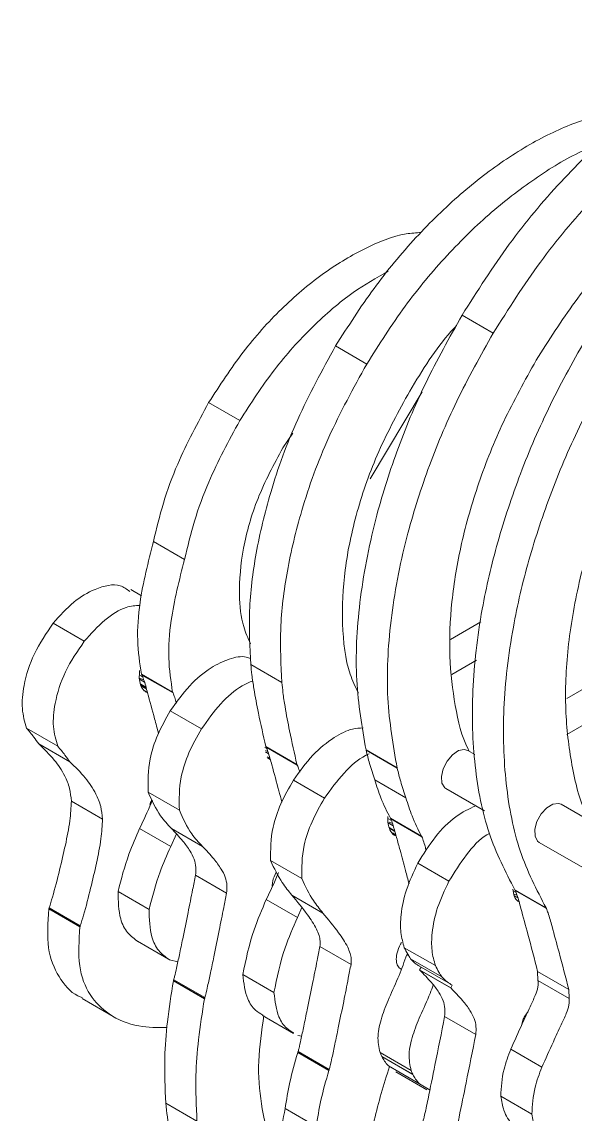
# Model space of a CAD drawing. Header units: inches. Extents: x 0 to 44.3, y 0 to 33.7.
# Drawn here: x 20.88 to 21.666, y 21.97 to 23.522 of the extents above; entities that cross this region are included whole.
import ezdxf

# ---------------------------------------------------------------- set-up
doc = ezdxf.new("R2010")
doc.units = ezdxf.units.IN
doc.header["$MEASUREMENT"] = 0

msp = doc.modelspace()

# ---------------------------------------------------------------- linework, layer by layer
at = {"color": 7, "linetype": 'Continuous', "lineweight": 15}
for p, q in [((21.5056, 23.1054), (21.5498, 23.0799)), ((21.494, 23.0837), (21.492, 23.0844)), ((21.3259, 23.0615), (21.3701, 23.0359)), ((21.4487, 22.9964), (21.3752, 22.8728)), ((21.1455, 22.981), (21.1897, 22.9555)), ((21.2651, 22.9376), (21.2508, 22.9169)), ((21.2645, 22.9367), (21.2645, 22.9367)), ((21.0671, 22.7839), (21.1113, 22.7584)), ((21.0502, 22.7068), (21.035, 22.7156)), ((20.9688, 22.642), (20.9246, 22.6676)), ((21.5322, 22.6697), (21.4892, 22.6448)), ((21.2055, 22.6089), (21.2497, 22.5834)), ((21.5259, 22.615), (21.4911, 22.5949)), ((21.7571, 22.6201), (21.6543, 22.5607)), ((21.0472, 22.594), (21.0518, 22.5914)), ((21.0502, 22.5951), (21.0944, 22.5696)), ((21.0504, 22.5947), (21.0946, 22.5692)), ((21.0508, 22.5941), (21.095, 22.5686)), ((21.0533, 22.5874), (21.047, 22.5896)), ((21.0542, 22.5841), (21.0473, 22.5881)), ((21.0543, 22.5838), (21.0474, 22.5878)), ((21.0563, 22.5771), (21.0486, 22.5815)), ((21.0571, 22.5743), (21.05, 22.5784)), ((21.0573, 22.5738), (21.0504, 22.5778)), ((21.0586, 22.5692), (21.054, 22.5719)), ((21.0944, 22.5696), (21.0944, 22.5696)), ((21.3583, 22.5692), (21.358, 22.569)), ((21.6544, 22.5097), (21.7533, 22.5669)), ((21.1352, 22.5175), (21.091, 22.543)), ((20.9311, 22.493), (20.8869, 22.5185)), ((20.9484, 22.4707), (20.9042, 22.4963)), ((21.2256, 22.491), (21.2281, 22.4896)), ((21.2296, 22.4855), (21.2261, 22.4867)), ((21.2306, 22.4823), (21.2263, 22.4848)), ((21.2307, 22.482), (21.2264, 22.4845)), ((21.2267, 22.4926), (21.2709, 22.4671)), ((21.227, 22.4923), (21.2712, 22.4667)), ((21.2273, 22.4917), (21.2715, 22.4662)), ((21.3691, 22.4876), (21.4133, 22.4621)), ((21.3691, 22.4876), (21.4133, 22.4621)), ((21.3691, 22.4876), (21.3691, 22.4876)), ((21.3692, 22.4874), (21.4134, 22.4619)), ((21.5237, 22.4813), (21.5138, 22.487)), ((21.2326, 22.4753), (21.2285, 22.4777)), ((21.2329, 22.4743), (21.2292, 22.4764)), ((21.2709, 22.4671), (21.2709, 22.4671)), ((21.4133, 22.4621), (21.4133, 22.4621)), ((21.3101, 22.4192), (21.2659, 22.4447)), ((21.3816, 22.4453), (21.4258, 22.4198)), ((21.1039, 22.402), (21.0597, 22.4275)), ((21.4825, 22.4329), (21.5375, 22.4012)), ((20.9947, 22.3895), (20.9505, 22.415)), ((21.7941, 22.3252), (21.6464, 22.4105)), ((21.4037, 22.3909), (21.4479, 22.3654)), ((21.4039, 22.3905), (21.4481, 22.365)), ((21.0474, 22.3759), (21.0916, 22.3504)), ((21.1368, 22.3507), (21.0926, 22.3762)), ((21.4002, 22.3902), (21.4053, 22.3873)), ((21.4076, 22.3801), (21.4004, 22.3842)), ((21.4077, 22.3798), (21.4004, 22.384)), ((21.4066, 22.3834), (21.402, 22.385)), ((21.4097, 22.373), (21.4021, 22.3774)), ((21.41, 22.372), (21.4024, 22.3764)), ((21.4043, 22.39), (21.4485, 22.3644)), ((21.0916, 22.3504), (21.0997, 22.3683)), ((21.4114, 22.3671), (21.4066, 22.3699)), ((21.4479, 22.3654), (21.4479, 22.3654)), ((21.6151, 22.3564), (21.7659, 22.2694)), ((21.2777, 22.3049), (21.2335, 22.3304)), ((21.4869, 22.3012), (21.4427, 22.3267)), ((21.1711, 22.2843), (21.1269, 22.3098)), ((21.0168, 22.2867), (21.061, 22.2612)), ((21.578, 22.2876), (21.5823, 22.2852)), ((21.5837, 22.2812), (21.5792, 22.2829)), ((21.5807, 22.2888), (21.6249, 22.2633)), ((21.5809, 22.2884), (21.6251, 22.2629)), ((21.5812, 22.2879), (21.5809, 22.2884)), ((21.5812, 22.2879), (21.6254, 22.2624)), ((21.2274, 22.2752), (21.2716, 22.2497)), ((21.308, 22.256), (21.2638, 22.2815)), ((21.5847, 22.2779), (21.5795, 22.2809)), ((21.5847, 22.2776), (21.5796, 22.2806)), ((20.9627, 22.2363), (20.9185, 22.2618)), ((20.9629, 22.2369), (20.9187, 22.2625)), ((20.9632, 22.2379), (20.919, 22.2634)), ((21.2716, 22.2497), (21.2779, 22.2637)), ((21.6249, 22.2633), (21.6249, 22.2633)), ((21.6254, 22.2624), (21.6251, 22.2629)), ((20.9627, 22.2363), (20.9627, 22.2363)), ((21.0444, 22.2159), (21.0886, 22.1904)), ((21.3478, 22.183), (21.3036, 22.2085)), ((21.4677, 22.1813), (21.4235, 22.2068)), ((21.1019, 22.1868), (21.09, 22.1896)), ((21.4767, 22.1656), (21.4325, 22.1911)), ((21.4189, 22.1763), (21.4193, 22.1761)), ((21.4443, 22.1809), (21.4885, 22.1554)), ((21.4475, 22.179), (21.4453, 22.1751)), ((21.4895, 22.1496), (21.4453, 22.1751)), ((21.4899, 22.1492), (21.4457, 22.1747)), ((21.1396, 22.1341), (21.0954, 22.1597)), ((21.1399, 22.1348), (21.0957, 22.1603)), ((21.1402, 22.1358), (21.096, 22.1613)), ((21.1941, 22.1685), (21.2383, 22.143)), ((21.6129, 22.1728), (21.6571, 22.1473)), ((21.6134, 22.1603), (21.6129, 22.1728)), ((21.6134, 22.1603), (21.6576, 22.1348)), ((21.4917, 22.1537), (21.4895, 22.1496)), ((21.6576, 22.1348), (21.6571, 22.1473)), ((20.9658, 22.1346), (21.0099, 22.1091)), ((21.1396, 22.1341), (21.1396, 22.1342)), ((21.5994, 22.1162), (21.5948, 22.1096)), ((21.2219, 22.1104), (21.2661, 22.0848)), ((21.525, 22.0834), (21.4808, 22.1089)), ((21.592, 22.104), (21.5898, 22.0957)), ((21.2778, 22.0812), (21.2723, 22.0819)), ((21.3162, 22.0322), (21.2721, 22.0577)), ((21.3165, 22.0328), (21.2723, 22.0583)), ((21.3168, 22.0338), (21.2726, 22.0593)), ((21.3891, 22.0577), (21.4333, 22.0321)), ((21.3914, 22.0524), (21.4356, 22.0269)), ((21.3916, 22.052), (21.4358, 22.0265)), ((21.5747, 22.0625), (21.6189, 22.037)), ((21.4009, 22.0388), (21.4451, 22.0133)), ((21.3162, 22.0322), (21.3163, 22.0322)), ((21.4113, 22.0305), (21.4555, 22.005)), ((21.4603, 22.0046), (21.4451, 22.0133)), ((21.5606, 21.9959), (21.6048, 21.9704)), ((21.1289, 21.9605), (21.0847, 21.986)), ((21.2984, 21.9526), (21.2542, 21.9781))]:
    msp.add_line(p, q, dxfattribs=at)
at = {"color": 8, "linetype": 'Continuous', "lineweight": 15}
for p, q in [((21.0566, 22.5761), (21.0488, 22.5806)), ((21.427, 22.197), (21.4298, 22.1953))]:
    msp.add_line(p, q, dxfattribs=at)
at = {"color": 7, "linetype": 'Continuous', "lineweight": 15, "flags": 128}
for points in [[(21.4825, 22.4329), (21.481, 22.434), (21.477, 22.4405), (21.4762, 22.4499), (21.4787, 22.4609), (21.4842, 22.4717), (21.4918, 22.4808), (21.5004, 22.4867), (21.5087, 22.4885), (21.5138, 22.487)], [(21.6151, 22.3564), (21.6127, 22.3583), (21.6092, 22.3653), (21.6089, 22.3751), (21.612, 22.3862), (21.6179, 22.3969), (21.6258, 22.4055), (21.6344, 22.4107), (21.6425, 22.4118), (21.6464, 22.4105)]]:
    msp.add_lwpolyline(points, dxfattribs=at)
at = {"color": 7, "linetype": 'Continuous', "lineweight": 15}
for points, knots in [([(21.5056, 23.1054), (21.5273, 23.1396), (21.5702, 23.2071), (21.6449, 23.2961), (21.7232, 23.3722), (21.8042, 23.4338), (21.8855, 23.48), (21.9653, 23.5101), (22.0416, 23.5227), (22.1049, 23.5208), (22.1385, 23.5071), (22.1513, 23.5019)], [0, 0, 0, 0, 0.121494, 0.239719, 0.355998, 0.471262, 0.586185, 0.699286, 0.813221, 0.92881, 1, 1, 1, 1]), ([(21.5498, 23.0799), (21.5715, 23.1141), (21.6144, 23.1816), (21.6891, 23.2706), (21.7674, 23.3467), (21.8484, 23.4083), (21.9298, 23.4546), (22.0093, 23.484), (22.0754, 23.4973), (22.1118, 23.4935), (22.1251, 23.4922)], [0, 0, 0, 0, 0.1383, 0.272879, 0.405242, 0.53645, 0.66727, 0.796016, 0.925711, 1, 1, 1, 1]), ([(21.3259, 23.0615), (21.3436, 23.0893), (21.3785, 23.1442), (21.4391, 23.2166), (21.5027, 23.2787), (21.5686, 23.329), (21.6347, 23.3672), (21.6992, 23.3908), (21.7428, 23.4017), (21.7629, 23.4006), (21.7639, 23.4005)], [0, 0, 0, 0, 0.148307, 0.292638, 0.434591, 0.575295, 0.715568, 0.853595, 0.992603, 1, 1, 1, 1]), ([(21.3701, 23.0359), (21.3878, 23.0638), (21.4227, 23.1187), (21.4833, 23.1911), (21.5469, 23.2533), (21.6127, 23.3029), (21.6647, 23.3347), (21.6937, 23.3452), (21.7011, 23.3479)], [0, 0, 0, 0, 0.194381, 0.383549, 0.569601, 0.754017, 0.937868, 1, 1, 1, 1]), ([(21.8751, 23.3193), (21.8694, 23.3162), (21.8413, 23.301), (21.7908, 23.2606), (21.726, 23.1989), (21.6643, 23.1252), (21.6288, 23.0695), (21.6108, 23.0413)], [0, 0, 0, 0, 0.058406, 0.288721, 0.521038, 0.757238, 1, 1, 1, 1]), ([(21.1455, 22.981), (21.1614, 23.0056), (21.1926, 23.054), (21.2481, 23.1154), (21.3063, 23.1651), (21.3663, 23.2009), (21.4146, 23.2209), (21.4405, 23.2223), (21.4476, 23.2227)], [0, 0, 0, 0, 0.190549, 0.375399, 0.557358, 0.73827, 0.92817, 1, 1, 1, 1]), ([(21.1897, 22.9555), (21.2056, 22.9801), (21.2368, 23.0286), (21.2923, 23.0897), (21.3475, 23.1377), (21.3839, 23.1582), (21.4005, 23.1676)], [0, 0, 0, 0, 0.268219, 0.528414, 0.78454, 1, 1, 1, 1]), ([(21.3691, 22.4876), (21.3635, 22.5199), (21.3522, 22.5843), (21.3578, 22.6964), (21.3785, 22.8067), (21.4115, 22.9119), (21.4523, 23.0101), (21.4877, 23.0734), (21.5056, 23.1054)], [0, 0, 0, 0, 0.18399, 0.36754, 0.551877, 0.698327, 0.847228, 1, 1, 1, 1]), ([(21.4976, 23.0905), (21.495, 23.0876), (21.4698, 23.0609), (21.4494, 23.0273), (21.4312, 22.9974)], [0, 0, 0, 0, 0.105989, 1, 1, 1, 1]), ([(21.4133, 22.4621), (21.4077, 22.4944), (21.3964, 22.5588), (21.402, 22.6709), (21.4227, 22.7812), (21.4557, 22.8864), (21.4964, 22.9846), (21.5319, 23.0478), (21.5498, 23.0799)], [0, 0, 0, 0, 0.18399, 0.36754, 0.551877, 0.698327, 0.847228, 1, 1, 1, 1]), ([(21.5807, 22.2888), (21.5673, 22.3147), (21.5407, 22.3662), (21.5216, 22.4634), (21.5181, 22.5708), (21.5306, 22.6789), (21.5548, 22.783), (21.5874, 22.8807), (21.6297, 22.9798), (21.6657, 23.0436), (21.6838, 23.0759)], [0, 0, 0, 0, 0.1400747, 0.2784839, 0.4162306, 0.5541101, 0.6631329, 0.7732788, 0.8852543, 1, 1, 1, 1]), ([(21.2055, 22.6089), (21.2042, 22.6339), (21.2014, 22.6839), (21.2115, 22.7669), (21.2333, 22.8586), (21.2697, 22.9592), (21.307, 23.027), (21.3259, 23.0615)], [0, 0, 0, 0, 0.183329, 0.366837, 0.551518, 0.77241, 1, 1, 1, 1]), ([(21.6249, 22.2633), (21.6115, 22.2892), (21.5849, 22.3407), (21.5658, 22.4379), (21.5623, 22.5453), (21.5748, 22.6534), (21.599, 22.7575), (21.6316, 22.8552), (21.6739, 22.9542), (21.7099, 23.0181), (21.728, 23.0504)], [0, 0, 0, 0, 0.1400747, 0.2784839, 0.4162306, 0.5541101, 0.6631329, 0.7732788, 0.8852543, 1, 1, 1, 1]), ([(21.2497, 22.5834), (21.2483, 22.6084), (21.2456, 22.6584), (21.2557, 22.7414), (21.2775, 22.8331), (21.3139, 22.9337), (21.3512, 23.0015), (21.3701, 23.0359)], [0, 0, 0, 0, 0.183329, 0.366837, 0.551518, 0.77241, 1, 1, 1, 1]), ([(21.6108, 23.0413), (21.5948, 23.0125), (21.5632, 22.9557), (21.528, 22.8674), (21.5032, 22.781), (21.4895, 22.6979), (21.4863, 22.6199), (21.4949, 22.5501), (21.5051, 22.5053), (21.515, 22.4874), (21.5154, 22.4866)], [0, 0, 0, 0, 0.148472, 0.292965, 0.435075, 0.575933, 0.716355, 0.854521, 0.993656, 1, 1, 1, 1]), ([(21.7891, 23.0119), (21.7711, 22.9795), (21.7356, 22.9157), (21.6963, 22.8165), (21.6688, 22.7196), (21.6538, 22.6263), (21.6509, 22.5391), (21.6613, 22.461), (21.674, 22.4098), (21.6864, 22.3888), (21.6877, 22.3867)], [0, 0, 0, 0, 0.147016, 0.290068, 0.430768, 0.570248, 0.709328, 0.846216, 0.984134, 1, 1, 1, 1]), ([(21.4312, 22.9974), (21.4157, 22.969), (21.3851, 22.9132), (21.3548, 22.8263), (21.3372, 22.7429), (21.3341, 22.6646), (21.3408, 22.6049), (21.3539, 22.5775), (21.358, 22.569)], [0, 0, 0, 0, 0.1879058, 0.3701379, 0.5495551, 0.7280197, 0.9154984, 1, 1, 1, 1]), ([(21.0671, 22.7839), (21.0714, 22.802), (21.0802, 22.8384), (21.1046, 22.9055), (21.1299, 22.9522), (21.1455, 22.981)], [0, 0, 0, 0, 0.274232, 0.55191, 1, 1, 1, 1]), ([(21.1113, 22.7584), (21.1156, 22.7765), (21.1244, 22.8129), (21.1488, 22.88), (21.1741, 22.9267), (21.1897, 22.9555)], [0, 0, 0, 0, 0.274232, 0.55191, 1, 1, 1, 1]), ([(21.2508, 22.9169), (21.2381, 22.8931), (21.2132, 22.8463), (21.1928, 22.7736), (21.1876, 22.7119), (21.1924, 22.6663), (21.2014, 22.6464), (21.2048, 22.6386)], [0, 0, 0, 0, 0.240557, 0.473157, 0.703031, 0.884145, 1, 1, 1, 1]), ([(21.0502, 22.5951), (21.0477, 22.6109), (21.0429, 22.6422), (21.0474, 22.7063), (21.0597, 22.7546), (21.0671, 22.7839)], [0, 0, 0, 0, 0.2855554, 0.5671818, 1, 1, 1, 1]), ([(21.0944, 22.5696), (21.0919, 22.5854), (21.0871, 22.6167), (21.0916, 22.6807), (21.1038, 22.7291), (21.1113, 22.7584)], [0, 0, 0, 0, 0.2855554, 0.5671818, 1, 1, 1, 1]), ([(21.0334, 22.7129), (21.0291, 22.7161), (21.0164, 22.7256), (20.9868, 22.7187), (20.953, 22.6994), (20.9342, 22.6783), (20.9246, 22.6676)], [0, 0, 0, 0, 0.161515, 0.482394, 0.736592, 1, 1, 1, 1]), ([(21.0479, 22.693), (21.0415, 22.6926), (21.0258, 22.6917), (20.997, 22.6734), (20.9783, 22.6526), (20.9688, 22.642)], [0, 0, 0, 0, 0.2531696, 0.6199409, 1, 1, 1, 1]), ([(20.9246, 22.6676), (20.9149, 22.6534), (20.896, 22.6256), (20.8825, 22.582), (20.8791, 22.5451), (20.8843, 22.5274), (20.8869, 22.5185)], [0, 0, 0, 0, 0.285777, 0.561609, 0.778555, 1, 1, 1, 1]), ([(20.9688, 22.642), (20.9591, 22.6279), (20.9402, 22.6001), (20.9266, 22.5565), (20.9233, 22.5196), (20.9285, 22.5019), (20.9311, 22.493)], [0, 0, 0, 0, 0.285777, 0.561609, 0.778555, 1, 1, 1, 1]), ([(21.2053, 22.6174), (21.2033, 22.6182), (21.1946, 22.6218), (21.1748, 22.6177), (21.1473, 22.6048), (21.1171, 22.58), (21.0999, 22.5555), (21.091, 22.543)], [0, 0, 0, 0, 0.065983, 0.276075, 0.485977, 0.737453, 1, 1, 1, 1]), ([(21.2267, 22.4926), (21.2232, 22.5084), (21.217, 22.5354), (21.2106, 22.5695), (21.207, 22.5925), (21.2059, 22.6041), (21.2055, 22.6089)], [0, 0, 0, 0, 0.419022, 0.718186, 0.88374, 1, 1, 1, 1]), ([(21.058, 22.5695), (21.0566, 22.5701), (21.0525, 22.5721), (21.0487, 22.5793), (21.0465, 22.5893), (21.0472, 22.5968), (21.0475, 22.6006)], [0, 0, 0, 0, 0.156277, 0.47778, 0.734587, 1, 1, 1, 1]), ([(21.0504, 22.5947), (21.0504, 22.5948), (21.0503, 22.5949), (21.0502, 22.595), (21.0502, 22.5951)], [0, 0, 0, 0, 0.605982, 1, 1, 1, 1]), ([(21.0508, 22.5941), (21.0507, 22.5943), (21.0506, 22.5944), (21.0505, 22.5946), (21.0504, 22.5947)], [0, 0, 0, 0, 0.560613, 1, 1, 1, 1]), ([(21.0743, 22.5107), (21.0724, 22.5179), (21.0674, 22.5374), (21.0602, 22.563), (21.0547, 22.5841), (21.0516, 22.5921), (21.0508, 22.5941)], [0, 0, 0, 0, 0.2518431, 0.6897436, 0.9203133, 1, 1, 1, 1]), ([(21.2082, 22.5859), (21.2032, 22.5837), (21.1878, 22.5771), (21.1613, 22.5542), (21.144, 22.5299), (21.1352, 22.5175)], [0, 0, 0, 0, 0.192457, 0.587532, 1, 1, 1, 1]), ([(21.2709, 22.4671), (21.2674, 22.4829), (21.2612, 22.5099), (21.2548, 22.544), (21.2512, 22.567), (21.2501, 22.5786), (21.2497, 22.5834)], [0, 0, 0, 0, 0.419022, 0.718186, 0.88374, 1, 1, 1, 1]), ([(21.0946, 22.5692), (21.0946, 22.5693), (21.0945, 22.5694), (21.0944, 22.5695), (21.0944, 22.5696)], [0, 0, 0, 0, 0.605982, 1, 1, 1, 1]), ([(21.095, 22.5686), (21.0949, 22.5687), (21.0948, 22.5689), (21.0947, 22.5691), (21.0946, 22.5692)], [0, 0, 0, 0, 0.560613, 1, 1, 1, 1]), ([(21.0997, 22.5543), (21.0989, 22.557), (21.0976, 22.562), (21.0958, 22.5666), (21.095, 22.5686)], [0, 0, 0, 0, 0.553013, 1, 1, 1, 1]), ([(21.091, 22.543), (21.0847, 22.5318), (21.0724, 22.5098), (21.059, 22.4685), (21.0594, 22.443), (21.0597, 22.4275)], [0, 0, 0, 0, 0.291652, 0.571756, 1, 1, 1, 1]), ([(20.8869, 22.5185), (20.8904, 22.5144), (20.8964, 22.5073), (20.9019, 22.4995), (20.9042, 22.4963)], [0, 0, 0, 0, 0.5804012, 1, 1, 1, 1]), ([(21.1352, 22.5175), (21.1289, 22.5063), (21.1166, 22.4843), (21.1032, 22.443), (21.1036, 22.4175), (21.1039, 22.402)], [0, 0, 0, 0, 0.2916523, 0.5717559, 1, 1, 1, 1]), ([(21.3649, 22.519), (21.36, 22.5188), (21.3471, 22.5182), (21.3222, 22.5055), (21.2923, 22.4816), (21.2748, 22.4572), (21.2659, 22.4447)], [0, 0, 0, 0, 0.1536871, 0.3990755, 0.6930665, 1, 1, 1, 1]), ([(20.9042, 22.4963), (20.9118, 22.489), (20.9256, 22.4757), (20.94, 22.4541), (20.9485, 22.4345), (20.9499, 22.4211), (20.9505, 22.415)], [0, 0, 0, 0, 0.357553, 0.6511328, 0.8408525, 1, 1, 1, 1]), ([(20.9311, 22.493), (20.9345, 22.4889), (20.9406, 22.4818), (20.9461, 22.474), (20.9484, 22.4707)], [0, 0, 0, 0, 0.580401, 1, 1, 1, 1]), ([(21.227, 22.4923), (21.2269, 22.4923), (21.2268, 22.4925), (21.2268, 22.4926), (21.2267, 22.4926)], [0, 0, 0, 0, 0.60613, 1, 1, 1, 1]), ([(21.2273, 22.4917), (21.2272, 22.4918), (21.2271, 22.492), (21.227, 22.4922), (21.227, 22.4923)], [0, 0, 0, 0, 0.560522, 1, 1, 1, 1]), ([(21.2495, 22.4135), (21.2481, 22.4189), (21.2435, 22.4366), (21.2368, 22.4605), (21.2312, 22.4816), (21.2281, 22.4896), (21.2273, 22.4917)], [0, 0, 0, 0, 0.20239, 0.669236, 0.915046, 1, 1, 1, 1]), ([(21.3692, 22.4874), (21.3692, 22.4875), (21.3691, 22.4875), (21.3691, 22.4876), (21.3691, 22.4876)], [0, 0, 0, 0, 0.5610725, 1, 1, 1, 1]), ([(21.3816, 22.4453), (21.379, 22.453), (21.3744, 22.4666), (21.3708, 22.4811), (21.3692, 22.4874)], [0, 0, 0, 0, 0.5606827, 1, 1, 1, 1]), ([(20.9484, 22.4707), (20.956, 22.4635), (20.9697, 22.4502), (20.9842, 22.4286), (20.9927, 22.409), (20.9941, 22.3956), (20.9947, 22.3895)], [0, 0, 0, 0, 0.357553, 0.651133, 0.840852, 1, 1, 1, 1]), ([(21.3734, 22.4822), (21.3717, 22.4814), (21.3597, 22.476), (21.3364, 22.4555), (21.319, 22.4315), (21.3101, 22.4192)], [0, 0, 0, 0, 0.075622, 0.527857, 1, 1, 1, 1]), ([(21.2712, 22.4667), (21.2711, 22.4668), (21.271, 22.4669), (21.271, 22.4671), (21.2709, 22.4671)], [0, 0, 0, 0, 0.6061297, 1, 1, 1, 1]), ([(21.2715, 22.4662), (21.2714, 22.4663), (21.2713, 22.4665), (21.2712, 22.4667), (21.2712, 22.4667)], [0, 0, 0, 0, 0.560522, 1, 1, 1, 1]), ([(21.2749, 22.4562), (21.2746, 22.4575), (21.2736, 22.461), (21.2723, 22.4641), (21.2715, 22.4662)], [0, 0, 0, 0, 0.360525, 1, 1, 1, 1]), ([(21.4134, 22.4619), (21.4133, 22.4619), (21.4133, 22.462), (21.4133, 22.4621), (21.4133, 22.4621)], [0, 0, 0, 0, 0.5610725, 1, 1, 1, 1]), ([(21.4258, 22.4198), (21.4232, 22.4274), (21.4186, 22.441), (21.415, 22.4555), (21.4134, 22.4619)], [0, 0, 0, 0, 0.5606827, 1, 1, 1, 1]), ([(21.2659, 22.4447), (21.2596, 22.4337), (21.2473, 22.412), (21.2336, 22.3713), (21.2335, 22.3459), (21.2335, 22.3304)], [0, 0, 0, 0, 0.2916177, 0.5717812, 1, 1, 1, 1]), ([(21.4037, 22.3909), (21.399, 22.4001), (21.3903, 22.417), (21.3843, 22.4365), (21.3816, 22.4453)], [0, 0, 0, 0, 0.548913, 1, 1, 1, 1]), ([(21.0597, 22.4275), (21.065, 22.4158), (21.074, 22.3962), (21.0873, 22.3819), (21.0926, 22.3762)], [0, 0, 0, 0, 0.598365, 1, 1, 1, 1]), ([(20.9505, 22.415), (20.95, 22.4058), (20.9488, 22.3856), (20.9421, 22.3523), (20.9337, 22.3161), (20.926, 22.2863), (20.9206, 22.2685), (20.919, 22.2634)], [0, 0, 0, 0, 0.192399, 0.422026, 0.654285, 0.902602, 1, 1, 1, 1]), ([(21.0474, 22.3759), (21.0531, 22.388), (21.0594, 22.4014), (21.065, 22.415), (21.0656, 22.4165)], [0, 0, 0, 0, 0.895947, 1, 1, 1, 1]), ([(21.0653, 22.417), (21.065, 22.4166), (21.0636, 22.4145), (21.0626, 22.4122), (21.0618, 22.4104)], [0, 0, 0, 0, 0.207116, 1, 1, 1, 1]), ([(21.3101, 22.4192), (21.3038, 22.4082), (21.2915, 22.3865), (21.2778, 22.3458), (21.2777, 22.3203), (21.2777, 22.3049)], [0, 0, 0, 0, 0.291618, 0.571781, 1, 1, 1, 1]), ([(21.4479, 22.3654), (21.4432, 22.3746), (21.4345, 22.3915), (21.4285, 22.411), (21.4258, 22.4198)], [0, 0, 0, 0, 0.548913, 1, 1, 1, 1]), ([(21.5251, 22.4084), (21.5155, 22.404), (21.4957, 22.3948), (21.4661, 22.3648), (21.4506, 22.3396), (21.4427, 22.3267)], [0, 0, 0, 0, 0.313709, 0.649453, 1, 1, 1, 1]), ([(21.1039, 22.402), (21.1092, 22.3903), (21.1182, 22.3707), (21.1315, 22.3564), (21.1368, 22.3507)], [0, 0, 0, 0, 0.598365, 1, 1, 1, 1]), ([(21.411, 22.366), (21.4104, 22.3662), (21.4068, 22.3674), (21.4031, 22.3733), (21.4, 22.3825), (21.4001, 22.3897), (21.4001, 22.3933)], [0, 0, 0, 0, 0.071611, 0.425373, 0.707951, 1, 1, 1, 1]), ([(21.4039, 22.3905), (21.4039, 22.3906), (21.4038, 22.3907), (21.4037, 22.3908), (21.4037, 22.3909)], [0, 0, 0, 0, 0.605291, 1, 1, 1, 1]), ([(21.4043, 22.39), (21.4042, 22.3901), (21.4041, 22.3902), (21.404, 22.3904), (21.4039, 22.3905)], [0, 0, 0, 0, 0.560484, 1, 1, 1, 1]), ([(20.9947, 22.3895), (20.9942, 22.3803), (20.993, 22.3601), (20.9863, 22.3268), (20.9779, 22.2905), (20.9702, 22.2608), (20.9648, 22.2429), (20.9632, 22.2379)], [0, 0, 0, 0, 0.192399, 0.422026, 0.654285, 0.902602, 1, 1, 1, 1]), ([(21.0168, 22.2867), (21.0213, 22.3045), (21.029, 22.3342), (21.0421, 22.3639), (21.0474, 22.3759)], [0, 0, 0, 0, 0.595222, 1, 1, 1, 1]), ([(21.0926, 22.3762), (21.0981, 22.3704), (21.1075, 22.3604), (21.1184, 22.3459), (21.125, 22.3336), (21.1278, 22.322), (21.1272, 22.3136), (21.1269, 22.3098)], [0, 0, 0, 0, 0.341034, 0.583601, 0.751841, 0.889226, 1, 1, 1, 1]), ([(21.4302, 22.2974), (21.4285, 22.3038), (21.4243, 22.3198), (21.4184, 22.3418), (21.4129, 22.3623), (21.4089, 22.376), (21.4063, 22.3851), (21.4047, 22.3889), (21.4043, 22.39)], [0, 0, 0, 0, 0.2042063, 0.5131691, 0.705326, 0.8645558, 0.9614849, 1, 1, 1, 1]), ([(21.4481, 22.365), (21.4481, 22.3651), (21.448, 22.3652), (21.4479, 22.3653), (21.4479, 22.3654)], [0, 0, 0, 0, 0.605291, 1, 1, 1, 1]), ([(21.4485, 22.3644), (21.4484, 22.3645), (21.4483, 22.3647), (21.4482, 22.3649), (21.4481, 22.365)], [0, 0, 0, 0, 0.560484, 1, 1, 1, 1]), ([(21.4543, 22.3461), (21.4537, 22.3482), (21.4523, 22.3533), (21.4505, 22.3595), (21.4489, 22.3634), (21.4485, 22.3644)], [0, 0, 0, 0, 0.336143, 0.811225, 1, 1, 1, 1]), ([(21.5444, 22.3692), (21.5431, 22.3686), (21.5317, 22.3626), (21.5103, 22.3387), (21.4948, 22.3138), (21.4869, 22.3012)], [0, 0, 0, 0, 0.05584, 0.517737, 1, 1, 1, 1]), ([(21.061, 22.2612), (21.0655, 22.2789), (21.0732, 22.3087), (21.0863, 22.3384), (21.0916, 22.3504)], [0, 0, 0, 0, 0.595222, 1, 1, 1, 1]), ([(21.1368, 22.3507), (21.1423, 22.3449), (21.1517, 22.3349), (21.1626, 22.3204), (21.1692, 22.3081), (21.172, 22.2965), (21.1714, 22.2881), (21.1711, 22.2843)], [0, 0, 0, 0, 0.341034, 0.583601, 0.751841, 0.889226, 1, 1, 1, 1]), ([(21.2335, 22.3304), (21.2387, 22.3196), (21.2473, 22.3014), (21.2591, 22.2872), (21.2638, 22.2815)], [0, 0, 0, 0, 0.600893, 1, 1, 1, 1]), ([(21.2274, 22.2752), (21.2332, 22.2872), (21.2393, 22.2999), (21.2443, 22.3128), (21.2446, 22.3136)], [0, 0, 0, 0, 0.941585, 1, 1, 1, 1]), ([(21.2415, 22.3139), (21.2394, 22.3096), (21.2361, 22.3027), (21.236, 22.2964), (21.2359, 22.2941)], [0, 0, 0, 0, 0.619907, 1, 1, 1, 1]), ([(21.4427, 22.3267), (21.4368, 22.3142), (21.4252, 22.2897), (21.4183, 22.2557), (21.4176, 22.2275), (21.4216, 22.2137), (21.4235, 22.2068)], [0, 0, 0, 0, 0.290946, 0.570043, 0.785564, 1, 1, 1, 1]), ([(21.1269, 22.3098), (21.1255, 22.303), (21.122, 22.2853), (21.116, 22.2552), (21.1097, 22.2242), (21.1043, 22.1979), (21.1004, 22.18), (21.0979, 22.1683), (21.0964, 22.1628), (21.096, 22.1613)], [0, 0, 0, 0, 0.137513, 0.358826, 0.609199, 0.763781, 0.891453, 0.969072, 1, 1, 1, 1]), ([(21.2777, 22.3049), (21.2828, 22.294), (21.2915, 22.2759), (21.3033, 22.2617), (21.308, 22.256)], [0, 0, 0, 0, 0.6008931, 1, 1, 1, 1]), ([(21.4869, 22.3012), (21.481, 22.2887), (21.4694, 22.2642), (21.4625, 22.2302), (21.4618, 22.202), (21.4657, 22.1882), (21.4677, 22.1813)], [0, 0, 0, 0, 0.290946, 0.570043, 0.785564, 1, 1, 1, 1]), ([(21.0458, 22.2152), (21.0403, 22.2191), (21.0296, 22.2267), (21.0176, 22.25), (21.0171, 22.2729), (21.0168, 22.2867)], [0, 0, 0, 0, 0.29132, 0.57166, 1, 1, 1, 1]), ([(21.1711, 22.2843), (21.1697, 22.2775), (21.1662, 22.2598), (21.1602, 22.2297), (21.1539, 22.1987), (21.1485, 22.1724), (21.1446, 22.1545), (21.1421, 22.1428), (21.1406, 22.1373), (21.1402, 22.1358)], [0, 0, 0, 0, 0.137513, 0.358826, 0.609199, 0.763781, 0.891453, 0.969072, 1, 1, 1, 1]), ([(21.5865, 22.2718), (21.5859, 22.2721), (21.583, 22.2738), (21.5791, 22.2793), (21.5783, 22.2865), (21.5778, 22.2899)], [0, 0, 0, 0, 0.102268, 0.567755, 1, 1, 1, 1]), ([(21.5809, 22.2884), (21.5808, 22.2885), (21.5808, 22.2886), (21.5807, 22.2888), (21.5807, 22.2888)], [0, 0, 0, 0, 0.605358, 1, 1, 1, 1]), ([(21.6129, 22.1728), (21.6084, 22.1905), (21.6007, 22.2206), (21.5907, 22.2567), (21.5851, 22.2778), (21.582, 22.2858), (21.5812, 22.2879)], [0, 0, 0, 0, 0.455189, 0.774069, 0.941971, 1, 1, 1, 1]), ([(21.1941, 22.1685), (21.1984, 22.1896), (21.2057, 22.225), (21.2212, 22.2608), (21.2274, 22.2752)], [0, 0, 0, 0, 0.5965086, 1, 1, 1, 1]), ([(21.2638, 22.2815), (21.2713, 22.2723), (21.2838, 22.2572), (21.2969, 22.2381), (21.3023, 22.225), (21.3042, 22.2168), (21.3038, 22.2111), (21.3036, 22.2085)], [0, 0, 0, 0, 0.446561, 0.74007, 0.846937, 0.930716, 1, 1, 1, 1]), ([(20.9185, 22.2618), (20.9171, 22.2425), (20.9145, 22.2048), (20.9318, 22.1641), (20.9501, 22.1418), (20.9641, 22.1365), (20.9663, 22.1357)], [0, 0, 0, 0, 0.324024, 0.6310083, 0.9424515, 1, 1, 1, 1]), ([(20.9187, 22.2625), (20.9186, 22.2623), (20.9186, 22.2621), (20.9185, 22.2619), (20.9185, 22.2618)], [0, 0, 0, 0, 0.605415, 1, 1, 1, 1]), ([(20.919, 22.2634), (20.919, 22.2632), (20.9189, 22.2629), (20.9187, 22.2626), (20.9187, 22.2625)], [0, 0, 0, 0, 0.560288, 1, 1, 1, 1]), ([(21.09, 22.1896), (21.0845, 22.1935), (21.0738, 22.2012), (21.0618, 22.2245), (21.0613, 22.2474), (21.061, 22.2612)], [0, 0, 0, 0, 0.29132, 0.57166, 1, 1, 1, 1]), ([(21.308, 22.256), (21.3155, 22.2468), (21.328, 22.2317), (21.3411, 22.2126), (21.3465, 22.1995), (21.3484, 22.1913), (21.348, 22.1856), (21.3478, 22.183)], [0, 0, 0, 0, 0.446561, 0.74007, 0.846937, 0.930716, 1, 1, 1, 1]), ([(21.6251, 22.2629), (21.625, 22.263), (21.625, 22.2631), (21.6249, 22.2633), (21.6249, 22.2633)], [0, 0, 0, 0, 0.605358, 1, 1, 1, 1]), ([(21.6571, 22.1473), (21.6526, 22.165), (21.6448, 22.1951), (21.6349, 22.2312), (21.6293, 22.2523), (21.6262, 22.2603), (21.6254, 22.2624)], [0, 0, 0, 0, 0.455189, 0.774069, 0.941971, 1, 1, 1, 1]), ([(20.9627, 22.2363), (20.9614, 22.2171), (20.9588, 22.1795), (20.9755, 22.1378), (21.0049, 22.109), (21.0426, 22.0935), (21.0728, 22.0933), (21.0863, 22.0932)], [0, 0, 0, 0, 0.198795, 0.387136, 0.578213, 0.810942, 1, 1, 1, 1]), ([(20.9629, 22.2369), (20.9628, 22.2368), (20.9628, 22.2366), (20.9627, 22.2364), (20.9627, 22.2363)], [0, 0, 0, 0, 0.605415, 1, 1, 1, 1]), ([(20.9632, 22.2379), (20.9632, 22.2377), (20.963, 22.2374), (20.9629, 22.2371), (20.9629, 22.2369)], [0, 0, 0, 0, 0.560288, 1, 1, 1, 1]), ([(21.2383, 22.143), (21.2426, 22.1641), (21.2499, 22.1995), (21.2654, 22.2353), (21.2716, 22.2497)], [0, 0, 0, 0, 0.5965086, 1, 1, 1, 1]), ([(21.3036, 22.2085), (21.3023, 22.2019), (21.2989, 22.1844), (21.2929, 22.1544), (21.2865, 22.1232), (21.281, 22.0965), (21.2771, 22.0784), (21.2746, 22.0664), (21.2731, 22.0609), (21.2726, 22.0593)], [0, 0, 0, 0, 0.132288, 0.352555, 0.60447, 0.760714, 0.890024, 0.968703, 1, 1, 1, 1]), ([(21.4181, 22.2119), (21.4162, 22.2077), (21.4124, 22.1993), (21.4117, 22.1883), (21.4139, 22.1802), (21.4172, 22.1776), (21.4189, 22.1763)], [0, 0, 0, 0, 0.28392, 0.558183, 0.775134, 1, 1, 1, 1]), ([(21.4196, 22.2142), (21.4193, 22.2138), (21.4188, 22.213), (21.4184, 22.2122), (21.4181, 22.2119)], [0, 0, 0, 0, 0.557864, 1, 1, 1, 1]), ([(21.4235, 22.2068), (21.4251, 22.2037), (21.4279, 22.1982), (21.4311, 22.1932), (21.4325, 22.1911)], [0, 0, 0, 0, 0.569886, 1, 1, 1, 1]), ([(21.3891, 22.0577), (21.3875, 22.0652), (21.3842, 22.0799), (21.391, 22.1082), (21.4022, 22.137), (21.4163, 22.1664), (21.4235, 22.1871), (21.427, 22.197)], [0, 0, 0, 0, 0.199044, 0.384126, 0.57323, 0.795633, 1, 1, 1, 1]), ([(21.4325, 22.1911), (21.4349, 22.1883), (21.4385, 22.1843), (21.443, 22.1819), (21.4444, 22.1811)], [0, 0, 0, 0, 0.685777, 1, 1, 1, 1]), ([(21.3478, 22.183), (21.3465, 22.1764), (21.3431, 22.1589), (21.3371, 22.1289), (21.3307, 22.0977), (21.3252, 22.071), (21.3213, 22.0528), (21.3188, 22.0409), (21.3173, 22.0354), (21.3168, 22.0338)], [0, 0, 0, 0, 0.132288, 0.352555, 0.60447, 0.760714, 0.890024, 0.968703, 1, 1, 1, 1]), ([(21.4453, 22.1751), (21.4454, 22.1751), (21.4455, 22.1749), (21.4456, 22.1748), (21.4457, 22.1747)], [0, 0, 0, 0, 0.562208, 1, 1, 1, 1]), ([(21.4457, 22.1747), (21.4512, 22.169), (21.4608, 22.1592), (21.472, 22.1449), (21.4786, 22.1327), (21.4817, 22.1211), (21.4811, 22.1127), (21.4808, 22.1089)], [0, 0, 0, 0, 0.3400975, 0.58259, 0.7512468, 0.8892014, 1, 1, 1, 1]), ([(21.4677, 22.1813), (21.4693, 22.1781), (21.4721, 22.1727), (21.4753, 22.1677), (21.4767, 22.1656)], [0, 0, 0, 0, 0.5698861, 1, 1, 1, 1]), ([(21.0954, 22.1597), (21.0923, 22.1402), (21.0864, 22.1031), (21.0819, 22.0443), (21.0837, 22.0072), (21.0847, 21.986)], [0, 0, 0, 0, 0.320913, 0.611378, 1, 1, 1, 1]), ([(21.0957, 22.1603), (21.0956, 22.1602), (21.0955, 22.16), (21.0955, 22.1597), (21.0954, 22.1597)], [0, 0, 0, 0, 0.604849, 1, 1, 1, 1]), ([(21.096, 22.1613), (21.0959, 22.1611), (21.0958, 22.1608), (21.0957, 22.1604), (21.0957, 22.1603)], [0, 0, 0, 0, 0.559969, 1, 1, 1, 1]), ([(21.2224, 22.1111), (21.2188, 22.1131), (21.21, 22.1182), (21.1982, 22.136), (21.1956, 22.1563), (21.1941, 22.1685)], [0, 0, 0, 0, 0.208363, 0.521557, 1, 1, 1, 1]), ([(21.4767, 22.1656), (21.4791, 22.1629), (21.4836, 22.158), (21.4892, 22.155), (21.4917, 22.1537)], [0, 0, 0, 0, 0.554595, 1, 1, 1, 1]), ([(21.5747, 22.0625), (21.5801, 22.0745), (21.5892, 22.0947), (21.6011, 22.1201), (21.609, 22.1374), (21.614, 22.1507), (21.6136, 22.1573), (21.6134, 22.1603)], [0, 0, 0, 0, 0.364685, 0.613203, 0.77476, 0.895531, 1, 1, 1, 1]), ([(21.2666, 22.0856), (21.263, 22.0876), (21.2542, 22.0926), (21.2424, 22.1105), (21.2398, 22.1308), (21.2383, 22.143)], [0, 0, 0, 0, 0.2083633, 0.5215574, 1, 1, 1, 1]), ([(21.4333, 22.0321), (21.4316, 22.0397), (21.4284, 22.0544), (21.4352, 22.0827), (21.4464, 22.1115), (21.4579, 22.135), (21.4632, 22.1498), (21.4646, 22.1537)], [0, 0, 0, 0, 0.226725, 0.437547, 0.652949, 0.906281, 1, 1, 1, 1]), ([(21.4895, 22.1496), (21.4895, 22.1495), (21.4897, 22.1494), (21.4898, 22.1493), (21.4899, 22.1492)], [0, 0, 0, 0, 0.562208, 1, 1, 1, 1]), ([(21.4899, 22.1492), (21.4954, 22.1435), (21.505, 22.1337), (21.5161, 22.1194), (21.5228, 22.1072), (21.5259, 22.0956), (21.5253, 22.0872), (21.525, 22.0834)], [0, 0, 0, 0, 0.340097, 0.58259, 0.751247, 0.889201, 1, 1, 1, 1]), ([(21.1396, 22.1342), (21.1365, 22.1147), (21.1306, 22.0776), (21.1261, 22.0188), (21.1279, 21.9817), (21.1289, 21.9605)], [0, 0, 0, 0, 0.320913, 0.611378, 1, 1, 1, 1]), ([(21.1399, 22.1348), (21.1398, 22.1347), (21.1397, 22.1344), (21.1396, 22.1342), (21.1396, 22.1341)], [0, 0, 0, 0, 0.604849, 1, 1, 1, 1]), ([(21.1402, 22.1358), (21.1401, 22.1356), (21.14, 22.1353), (21.1399, 22.1349), (21.1399, 22.1348)], [0, 0, 0, 0, 0.559969, 1, 1, 1, 1]), ([(21.6189, 22.037), (21.6243, 22.049), (21.6334, 22.0692), (21.6453, 22.0946), (21.6532, 22.1119), (21.6582, 22.1252), (21.6578, 22.1318), (21.6576, 22.1348)], [0, 0, 0, 0, 0.364685, 0.613203, 0.77476, 0.895531, 1, 1, 1, 1]), ([(21.2438, 21.9195), (21.2409, 21.9237), (21.2291, 21.9413), (21.2193, 21.9841), (21.2141, 22.0438), (21.2208, 22.0886), (21.2241, 22.1106)], [0, 0, 0, 0, 0.097143, 0.402466, 0.706076, 1, 1, 1, 1]), ([(21.4808, 22.1089), (21.4763, 22.086), (21.4686, 22.047), (21.4587, 21.9994), (21.4532, 21.9718), (21.4501, 21.9603), (21.4493, 21.9573)], [0, 0, 0, 0, 0.455189, 0.774069, 0.941971, 1, 1, 1, 1]), ([(21.5948, 22.1096), (21.5942, 22.1085), (21.5932, 22.1067), (21.5924, 22.1048), (21.592, 22.104)], [0, 0, 0, 0, 0.564524, 1, 1, 1, 1]), ([(21.525, 22.0834), (21.5205, 22.0605), (21.5128, 22.0215), (21.5029, 21.9739), (21.4974, 21.9463), (21.4943, 21.9348), (21.4935, 21.9318)], [0, 0, 0, 0, 0.455189, 0.774069, 0.941971, 1, 1, 1, 1]), ([(21.2721, 22.0577), (21.268, 22.0436), (21.2603, 22.0166), (21.2562, 21.9905), (21.2542, 21.9781)], [0, 0, 0, 0, 0.522663, 1, 1, 1, 1]), ([(21.2723, 22.0583), (21.2722, 22.0582), (21.2722, 22.058), (21.2721, 22.0578), (21.2721, 22.0577)], [0, 0, 0, 0, 0.60552, 1, 1, 1, 1]), ([(21.2726, 22.0593), (21.2726, 22.0591), (21.2725, 22.0588), (21.2723, 22.0585), (21.2723, 22.0583)], [0, 0, 0, 0, 0.559969, 1, 1, 1, 1]), ([(21.3914, 22.0524), (21.3909, 22.0534), (21.3901, 22.0551), (21.3894, 22.0569), (21.3891, 22.0577)], [0, 0, 0, 0, 0.561162, 1, 1, 1, 1]), ([(21.3916, 22.052), (21.3915, 22.0521), (21.3915, 22.0522), (21.3914, 22.0524), (21.3914, 22.0524)], [0, 0, 0, 0, 0.561335, 1, 1, 1, 1]), ([(21.4009, 22.0388), (21.3989, 22.041), (21.3955, 22.045), (21.3928, 22.0498), (21.3916, 22.052)], [0, 0, 0, 0, 0.564675, 1, 1, 1, 1]), ([(21.5606, 21.9959), (21.5613, 22.0085), (21.5624, 22.0299), (21.5711, 22.053), (21.5747, 22.0625)], [0, 0, 0, 0, 0.5863418, 1, 1, 1, 1]), ([(21.3168, 22.0338), (21.3168, 22.0336), (21.3166, 22.0333), (21.3165, 22.033), (21.3165, 22.0328)], [0, 0, 0, 0, 0.559969, 1, 1, 1, 1]), ([(21.3978, 21.7068), (21.3964, 21.7089), (21.3834, 21.7294), (21.3723, 21.7832), (21.3668, 21.8663), (21.3762, 21.9534), (21.3945, 22.0124), (21.4024, 22.0379)], [0, 0, 0, 0, 0.029162, 0.282044, 0.533555, 0.797716, 1, 1, 1, 1]), ([(21.6048, 21.9704), (21.6055, 21.983), (21.6066, 22.0044), (21.6153, 22.0275), (21.6189, 22.037)], [0, 0, 0, 0, 0.586342, 1, 1, 1, 1]), ([(21.3163, 22.0322), (21.3122, 22.0181), (21.3045, 21.9911), (21.3004, 21.965), (21.2984, 21.9526)], [0, 0, 0, 0, 0.522663, 1, 1, 1, 1]), ([(21.3165, 22.0328), (21.3164, 22.0327), (21.3164, 22.0325), (21.3163, 22.0323), (21.3162, 22.0322)], [0, 0, 0, 0, 0.60552, 1, 1, 1, 1]), ([(21.4356, 22.0269), (21.4351, 22.0279), (21.4343, 22.0296), (21.4336, 22.0314), (21.4333, 22.0321)], [0, 0, 0, 0, 0.5611617, 1, 1, 1, 1]), ([(21.4358, 22.0265), (21.4357, 22.0265), (21.4357, 22.0267), (21.4356, 22.0268), (21.4356, 22.0269)], [0, 0, 0, 0, 0.561335, 1, 1, 1, 1]), ([(21.4451, 22.0133), (21.4431, 22.0155), (21.4396, 22.0194), (21.437, 22.0243), (21.4358, 22.0265)], [0, 0, 0, 0, 0.564675, 1, 1, 1, 1]), ([(21.5768, 21.9549), (21.5723, 21.9613), (21.5644, 21.9725), (21.5618, 21.9889), (21.5606, 21.9959)], [0, 0, 0, 0, 0.569012, 1, 1, 1, 1]), ([(21.0847, 21.986), (21.0876, 21.9598), (21.0934, 21.9071), (21.1191, 21.8482), (21.1508, 21.8058), (21.176, 21.7897), (21.1878, 21.7822)], [0, 0, 0, 0, 0.284004, 0.570715, 0.800244, 1, 1, 1, 1]), ([(21.2542, 21.9781), (21.2512, 21.9632), (21.2457, 21.9368), (21.2424, 21.911), (21.241, 21.8997)], [0, 0, 0, 0, 0.560755, 1, 1, 1, 1]), ([(21.621, 21.9294), (21.6165, 21.9358), (21.6086, 21.947), (21.6059, 21.9633), (21.6048, 21.9704)], [0, 0, 0, 0, 0.569012, 1, 1, 1, 1])]:
    msp.add_open_spline(points, degree=3, knots=knots, dxfattribs=at)

doc.saveas('drawing.dxf')
